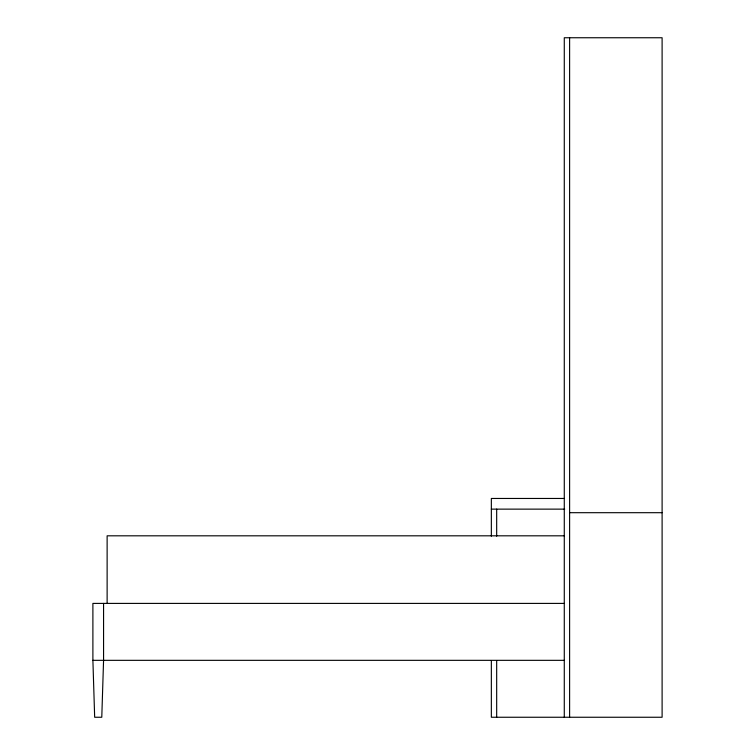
<?xml version="1.0" encoding="UTF-8"?>
<svg xmlns="http://www.w3.org/2000/svg" width="755" height="755" viewBox="0 0 755 755"><rect width="100%" height="100%" fill="white"/><g stroke="black" fill="none" stroke-linecap="round" stroke-linejoin="round"><path stroke-width="1.13" d="M564.334 498.46L491.345 498.46L491.345 536.173M491.345 509.134L564.693 509.134M569.61 512.692L662.107 512.692M564.193 535.814L107.125 535.814L107.125 603.462M564.212 603.405L92.893 603.405L92.893 660.332L94.668 717.25L101.783 717.25L103.567 660.332L103.567 603.405M92.893 660.332L564.212 660.332M569.61 37.75L569.61 717.25M564.278 717.25L564.278 37.75L662.107 37.75L662.107 717.25L491.345 717.25L491.345 660.814M496.677 509.134L496.677 536.173M496.677 660.814L496.677 717.25"/></g></svg>
